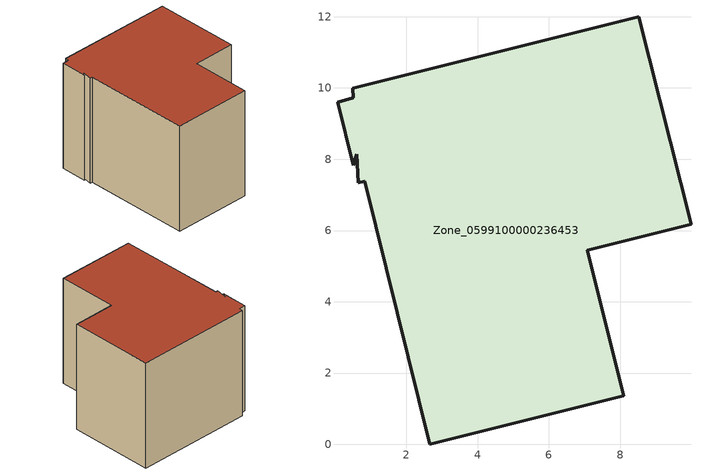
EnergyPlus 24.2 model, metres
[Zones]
Zone_0599100000236453
 floor ground (C_G): 0.83,7.39 0.65,7.34 0.6,8.14 0.52,7.83 0.07,9.6 0.51,9.72 0.49,9.99 8.53,12 9.99,6.17 7.08,5.44 8.1,1.36 2.66,0 z0
 wall outside (C_F): 2.66,0 8.1,1.36 7.08,5.44 9.99,6.17 8.53,12 0.49,9.99 0.51,9.72 0.07,9.6 0.52,7.83 0.6,8.14 0.65,7.34 0.83,7.39 2.66,0 z0:7.69
 roof outside (C_R): 0.65,7.34 0.83,7.39 2.66,0 8.1,1.36 7.08,5.44 9.99,6.17 8.53,12 0.49,9.99 0.51,9.72 0.07,9.6 0.52,7.83 0.6,8.14 z7.69
[BUILDING]
Pand.0599100000236453: North Axis=0; Terrain=City; Loads Convergence Tolerance Value=0.04; Temperature Convergence Tolerance Value=0.4; Solar Distribution=FullExterior; Maximum Number of Warmup Days=25; Minimum Number of Warmup Days=1
[Site:Location]
Rotterdam.The.Hague.AP_ZH_NLD Design_Conditions: Latitude=51.96; Longitude=4.45; Time Zone=1; Elevation=-4.5
[SITE:GROUNDTEMPERATURE:BUILDINGSURFACE]
18, 18, 18, 18, 18, 18, 18, 18, 18, 18, 18, 18
[MATERIAL] Thermal Absorptance=0.9; Solar Absorptance=0.7; Visible Absorptance=0.7
Name | Roughness | Thickness | Conductivity | Density | Specific Heat
G.TC.1975-1991 | MediumSmooth | 0.15 | 0.288461 | 540 | 1210
F.TC.1975-1991 | Rough | 0.3 | 0.230769 | 1920 | 840
R.TC.1975-1991 | MediumRough | 0.2 | 0.153846 | 1500 | 1000
[CONSTRUCTION]
C_G: G.TC.1975-1991
C_F: F.TC.1975-1991
C_R: R.TC.1975-1991
[ZONE]
Zone_0599100000236453: Type=1; Multiplier=1; Ceiling Height=Autocalculate; Volume=Autocalculate; Floor Area=autocalculate; Part of Total Floor Area=Yes
[ZONEINFILTRATION:DESIGNFLOWRATE]
Infil_Zone_0599100000236453: Zone or ZoneList or Space or SpaceList=Zone_0599100000236453; Schedule=AlwaysOn; Design Flow Rate Calculation Method=Flow/Area; Flow Rate per Floor Area=0.003; Constant Term Coefficient=1; Temperature Term Coefficient=0; Velocity Term Coefficient=0; Velocity Squared Term Coefficient=0
[HVACTEMPLATE:ZONE:IDEALLOADSAIRSYSTEM]
Zone_0599100000236453: Maximum Heating Supply Air Temperature=50; Minimum Cooling Supply Air Temperature=13; Maximum Heating Supply Air Humidity Ratio=0.0156; Minimum Cooling Supply Air Humidity Ratio=0.0077; Heating Limit=NoLimit; Cooling Limit=NoLimit; Dehumidification Control Type=ConstantSensibleHeatRatio; Cooling Sensible Heat Ratio=0.7; Dehumidification Setpoint=60; Humidification Control Type=None; Humidification Setpoint=30; Outdoor Air Method=None; Outdoor Air Flow Rate per Person=0.00944; Outdoor Air Flow Rate per Zone Floor Area=0; Outdoor Air Flow Rate per Zone=0; Demand Controlled Ventilation Type=None; Outdoor Air Economizer Type=NoEconomizer; Heat Recovery Type=None; Sensible Heat Recovery Effectiveness=0.7; Latent Heat Recovery Effectiveness=0.65
[ZONECONTROL:THERMOSTAT]
ThermostatControl_Zone_0599100000236453: Zone or ZoneList=Zone_0599100000236453; Control Type Schedule=DualSetpointControlType; Control 1=Thermostat_Zone_0599100000236453; Temperature Difference Between Cutout And Setpoint=0
[THERMOSTATSETPOINT:DUALSETPOINT]
Thermostat_Zone_0599100000236453: Heating Setpoint Temperature Schedule=HeatingSetpoint_Zone_0599100000236453; Cooling Setpoint Temperature Schedule=CoolingSetpoint_Zone_0599100000236453
[SCHEDULE:COMPACT]
HeatingSetpoint_Zone_0599100000236453: Through: 12/31, For: AllDays, Until: 24:00, 21
CoolingSetpoint_Zone_0599100000236453: Through: 12/31, For: AllDays, Until: 24:00, 24
DualSetpointControlType: Through: 12/31, For: AllDays, Until: 24:00, 4
AlwaysOn: Through: 12/31, For: AllDays, Until: 24:00, 1
